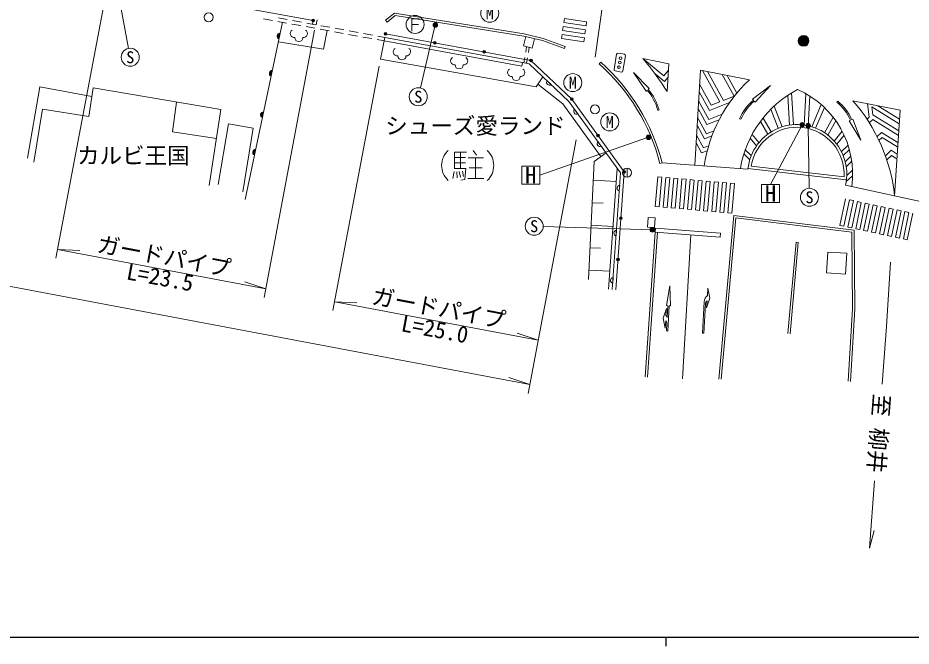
# Model space of a CAD drawing. Units: millimetres, scale not verified. Extents: x 40000 to 680000, y 20000 to 380000.
# Drawn here: x 196120 to 295208, y 204000 to 273706 of the extents above; entities that cross this region are included whole.
import ezdxf
from ezdxf.enums import TextEntityAlignment as Align

# ---------------------------------------------------------------- set-up
doc = ezdxf.new("R2010")
doc.units = ezdxf.units.MM
doc.header["$LTSCALE"] = 1000
for name, color, linetype, lineweight in [('M-BGD', 7, 'Continuous', 13), ('M-BGD-EXST', 7, 'Continuous', 13), ('M-BMK-HTXT', 7, 'Continuous', 13), ('M-BMK-SRVR', 3, 'Continuous', 13), ('M-STR-HTXT', 7, 'Continuous', 13), ('M-STR-STRC', 7, 'Continuous', 13), ('M-TTL-BAND', 7, 'Continuous', 25)]:
    doc.layers.add(name, color=color, linetype=linetype, lineweight=lineweight)
doc.styles.add('ＭＳ ゴシック', font='')
doc.styles.get('ＭＳ ゴシック').set_extended_font_data('MS Gothic')

msp = doc.modelspace()

# ---------------------------------------------------------------- hatches: boundary and pattern name
at = {"layer": 'M-BGD'}
for points in [[(228735, 273402, -0.41421), (228885, 273552, -0.41421), (229035, 273402, -1)], [(225214, 271984), (225084, 271372, -0.84072)], [(236764, 271931, -0.41421), (236914, 272081, -0.41421), (237064, 271931, -1)], [(242220, 270931, -0.41421), (242370, 271081, -0.41421), (242520, 270931, -1)], [(247706, 269926, -0.41421), (247856, 270076, -0.41421), (248006, 269926, -1)], [(252890, 268991, -0.41421), (253040, 269141, -0.41421), (253190, 268991, -1)], [(224344, 267866), (224214, 267253, -0.84072)], [(257405, 264676, -0.41421), (257555, 264826, -0.41421), (257705, 264676, -1)], [(223371, 263265), (223242, 262652, -0.84072)], [(260321, 260649, -0.41421), (260471, 260799, -0.41421), (260621, 260649, -1)], [(222494, 259112), (222365, 258499, -0.84072)], [(263238, 256623, -0.41421), (263388, 256773, -0.41421), (263538, 256623, -1)], [(262868, 251467, -0.41421), (263018, 251617, -0.41421), (263168, 251467, -1)], [(262541, 246890, -0.41421), (262691, 247040, -0.41421), (262841, 246890, -1)]]:
    msp.add_hatch(color=256, dxfattribs=at).paths.add_polyline_path(points)
at = {"layer": 'M-BMK-SRVR'}
msp.add_hatch(color=256, dxfattribs=at).paths.add_polyline_path([(282678, 271156, -1), (283878, 271156, -0.41421), (283278, 270556, -0.41421)])
at = {"layer": 'M-STR-HTXT'}
for points in [[(242209, 272790, -1), (242637, 273049, -0.41421), (242553, 272706, -0.41421)], [(283335, 261964, -1), (282896, 261725, -0.41421), (282996, 262064, -0.41421)], [(283602, 261559, -1), (283952, 261916, -0.41421), (283956, 261563, -0.41421)], [(266298, 260577, -1), (265859, 260338, -0.41421), (265959, 260677, -0.41421)], [(266332, 250373, -0.41421), (266686, 250359, -0.41421), (266672, 250005, -1)]]:
    msp.add_hatch(color=256, dxfattribs=at).paths.add_polyline_path(points)

# ---------------------------------------------------------------- linework, layer by layer
at = {"layer": 'M-BGD'}
for p, q in [((206127, 277572), (228885, 273402)), ((223368, 273600), (224352, 273419)), ((225017, 273704), (226001, 273524)), ((228821, 273003), (228908, 273542)), ((240690, 273605), (239815, 273605)), ((239815, 273605), (239815, 272230)), ((221317, 253543), (225473, 273214)), ((224942, 273311), (225926, 273131)), ((226516, 273023), (227499, 272843)), ((226591, 273416), (227575, 273236)), ((228090, 272734), (229073, 272554)), ((228165, 273127), (229149, 272947)), ((229216, 272939), (229303, 273479)), ((229739, 272839), (230722, 272659)), ((231312, 272551), (232296, 272370)), ((239815, 272980), (240565, 272980)), ((225084, 271372), (225214, 271984)), ((229663, 272446), (230647, 272266)), ((231237, 272158), (232221, 271977)), ((232811, 271869), (233795, 271689)), ((232886, 272262), (233870, 272082)), ((234385, 271581), (235368, 271401)), ((234460, 271974), (235444, 271794)), ((236034, 271685), (236841, 271537)), ((252215, 270585), (252459, 271620)), ((235959, 271293), (236763, 271145)), ((236763, 271145), (252025, 268348)), ((252215, 270585), (253177, 270358)), ((253177, 270358), (253422, 271393)), ((252548, 270496), (252450, 269902)), ((252844, 270447), (252746, 269853)), ((252025, 268348), (252097, 268742)), ((252351, 269310), (252253, 268716)), ((252647, 269261), (252549, 268667)), ((224214, 267253), (224344, 267866)), ((255279, 266298), (254826, 266731)), ((223242, 262652), (223371, 263265)), ((258235, 263056), (257868, 263563)), ((260836, 259463), (260469, 259970)), ((222365, 258499), (222494, 259112)), ((245869, 258794), (244557, 258794)), ((244557, 258794), (244557, 256999)), ((245213, 258794), (245213, 256999)), ((246615, 258974), (246992, 258482)), ((244557, 258220), (245787, 258220)), ((246074, 258187), (247754, 258187)), ((246901, 258187), (246901, 255876)), ((244525, 256663), (244369, 255900)), ((244557, 257614), (245779, 257614)), ((244557, 256999), (245828, 256999)), ((245074, 256663), (245205, 256015)), ((245426, 256704), (245541, 256122)), ((245828, 256999), (245688, 255778)), ((246197, 257073), (247631, 257073)), ((262613, 257010), (261652, 243589)), ((263695, 257028), (263695, 256028)), ((244811, 256622), (244861, 255941)), ((245688, 255778), (245270, 255704)), ((246049, 255876), (247803, 255876)), ((259932, 255684), (262510, 255562)), ((262834, 254498), (262879, 255122)), ((259814, 253187), (261042, 253129)), ((259695, 250690), (262152, 250573)), ((262478, 249514), (262522, 250138)), ((259577, 248192), (260745, 248137)), ((259459, 245695), (261795, 245585)), ((262102, 244277), (262147, 244901))]:
    msp.add_line(p, q, dxfattribs=at)
for points in [[(225016, 271048), (230042, 270231), (230422, 272307)], [(236841, 271537), (236355, 269107), (253617, 266067), (254368, 267168)], [(236841, 271537), (252097, 268742), (252853, 268617), (257253, 264412), (262978, 256506), (262051, 243560)], [(236914, 271931), (252166, 269136), (253040, 268991), (257555, 264676), (263388, 256623), (262450, 243532)], [(197176, 258138), (198569, 266046), (204318, 264964)], [(197908, 257681), (198855, 263592), (203976, 262778), (204470, 265930), (218647, 263528), (217354, 255122)], [(253814, 266356), (256578, 264163), (260803, 258316)], [(213704, 264365), (213279, 261065), (218153, 260315)], [(218332, 255205), (219484, 261939), (222223, 261470), (221087, 254418)], [(261370, 258726), (260030, 257757), (259412, 244696)]]:
    msp.add_lwpolyline(points, dxfattribs=at)
for centre, radius in [((217291, 273773), 500), ((228885, 273402), 150), ((240190, 272980), 1000), ((236914, 271931), 150), ((242370, 270931), 150), ((247856, 269926), 150), ((253040, 268991), 150), ((257555, 264676), 150), ((260127, 263546), 500), ((260471, 260649), 150), ((263695, 256528), 500), ((263388, 256623), 150), ((263018, 251467), 150), ((262691, 246890), 150)]:
    msp.add_circle(centre, radius, dxfattribs=at)
for centre, radius, start, end in [((225202, 271667), 318, 87.96105, 248.17878), ((226778, 271975), 450, 122.72029, 277.24592), ((227285, 271529), 450, 180, 360), ((227792, 271975), 450, 262.75408, 57.27971), ((238217, 269942), 450, 122.72029, 277.24592), ((239231, 269942), 450, 262.75408, 57.27971), ((238724, 269496), 450, 180, 360), ((244563, 268936), 450, 122.72029, 277.24592), ((245576, 268936), 450, 262.75408, 57.27971), ((224332, 267548), 318, 87.96105, 248.17878), ((245070, 268490), 450, 180, 360), ((250888, 267648), 450, 122.72029, 277.24592), ((251901, 267648), 450, 262.75408, 57.27971), ((251395, 267201), 450, 180, 360), ((255090, 266554), 318, 146.1928, 306.41053), ((223360, 262947), 318, 87.96105, 248.17878), ((258095, 263341), 318, 135.80263, 296.02036), ((260697, 259749), 318, 135.80263, 296.02036), ((222483, 258794), 318, 87.96105, 248.17878), ((245351, 257327), 2228, 131.69789, 228.01917), ((246628, 257319), 2282, 312.86378, 47.4164), ((262911, 254806), 318, 95.79506, 256.01279), ((262554, 249822), 318, 95.79506, 256.01279), ((262179, 244585), 318, 95.79506, 256.01279)]:
    msp.add_arc(centre, radius, start, end, dxfattribs=at)
at = {"layer": 'M-BGD-EXST'}
for centre in [(248467, 274214), (257679, 266518), (261777, 262160)]:
    msp.add_circle(centre, 1000, dxfattribs=at)
at = {"layer": 'M-BMK-HTXT'}
for p in [(291159, 222343), (291103, 216831)]:
    msp.add_line(p, (290573, 214866), dxfattribs=at)
at = {"layer": 'M-BMK-SRVR'}
msp.add_circle((283278, 271156), 600, dxfattribs=at)
at = {"layer": 'M-STR-HTXT'}
for p, q in [((206681, 279444), (208404, 270318)), ((205950, 276696), (200347, 247027)), ((242423, 272920), (240769, 265930)), ((229042, 272335), (223439, 242666)), ((236198, 268339), (231077, 241223)), ((283115, 261845), (279619, 255224)), ((283777, 261738), (283913, 254797)), ((252723, 232047), (258033, 260164)), ((266078, 260457), (254011, 256247)), ((266502, 250189), (254393, 250558)), ((200532, 248009), (223624, 243648)), ((200532, 248009), (202985, 247894)), ((223624, 243648), (221299, 244435)), ((231263, 242206), (253836, 237943)), ((231263, 242206), (233715, 242091)), ((253836, 237943), (251511, 238730)), ((252909, 233030), (250583, 233817))]:
    msp.add_line(p, q, dxfattribs=at)
msp.add_lwpolyline([(56731, 269698), (155329, 251458), (252909, 233030)], dxfattribs=at)
for centre in [(242423, 272920), (283115, 261845), (283777, 261738), (266078, 260457), (266502, 250189)]:
    msp.add_circle(centre, 250, dxfattribs=at)
at = {"layer": 'M-STR-STRC'}
for p, q in [((262754, 287942), (260153, 269332)), ((256741, 273638), (256677, 273193)), ((256741, 273638), (259215, 273283)), ((237069, 273238), (236911, 273432)), ((256613, 272748), (256549, 272302)), ((256613, 272748), (259087, 272392)), ((256677, 273193), (259151, 272837)), ((259215, 273283), (259151, 272837)), ((256485, 271857), (256421, 271411)), ((256485, 271857), (258959, 271501)), ((256549, 272302), (259023, 271946)), ((258959, 271501), (258895, 271056)), ((259087, 272392), (259023, 271946)), ((256421, 271411), (258895, 271056)), ((256763, 270301), (256848, 270536)), ((262249, 267985), (262532, 269662)), ((263395, 269668), (262704, 269785)), ((260602, 268619), (260787, 268788)), ((263235, 267819), (263518, 269495)), ((265436, 269200), (268341, 268616)), ((268129, 265519), (268341, 268616)), ((263062, 267696), (262372, 267812)), ((265815, 265568), (264401, 267641)), ((264401, 267641), (266163, 265854)), ((271217, 257358), (271832, 267914)), ((271832, 267914), (277263, 266822)), ((272056, 267869), (273972, 264375)), ((272633, 267753), (274394, 264541)), ((274235, 267431), (275568, 265000)), ((274812, 267315), (275880, 265366)), ((265931, 265663), (265815, 265568)), ((266162, 265853), (266047, 265758)), ((279617, 266200), (277608, 264695)), ((277910, 264360), (279617, 266200)), ((274394, 264541), (275568, 265000)), ((277609, 264694), (277709, 264583)), ((281715, 261805), (281515, 265103)), ((282163, 261857), (281948, 265380)), ((283331, 261819), (283534, 265286)), ((283777, 261738), (283970, 265026)), ((277809, 264472), (277910, 264360)), ((280885, 261607), (279999, 263905)), ((285242, 264080), (284187, 261629)), ((285593, 263758), (284600, 261451)), ((286968, 264357), (287070, 264467)), ((288729, 264517), (293976, 263463)), ((290556, 262680), (290352, 264191)), ((290855, 263830), (293881, 261952)), ((290975, 262939), (290855, 263830)), ((291498, 263961), (293913, 262462)), ((267101, 263446), (267245, 263491)), ((279678, 261049), (278779, 262594)), ((280463, 261452), (279648, 263565)), ((286554, 262695), (285608, 260957)), ((290314, 262454), (290556, 262680)), ((290975, 262939), (293831, 261166)), ((293375, 253964), (293976, 263463)), ((276321, 262455), (276186, 262521)), ((279304, 260796), (278483, 262209)), ((286850, 262297), (285976, 260691)), ((288475, 262354), (288339, 262289)), ((288339, 262289), (289614, 260128)), ((288746, 262482), (288611, 262419)), ((289614, 260128), (288747, 262483)), ((278329, 259872), (277571, 260776)), ((287570, 261117), (286668, 260042)), ((287787, 260675), (286959, 259689)), ((278050, 259504), (277347, 260343)), ((277468, 258422), (276811, 259078)), ((288213, 259588), (287468, 258876)), ((288358, 259104), (287667, 258443)), ((277303, 257951), (276651, 258602)), ((288531, 258360), (287905, 257715)), ((288622, 257808), (288012, 257180)), ((267345, 257564), (267588, 257627)), ((267588, 257627), (277102, 256923)), ((288036, 255752), (277106, 256992)), ((287763, 256085), (277447, 257255)), ((288069, 256210), (288709, 256796)), ((266810, 252785), (267099, 256072)), ((267099, 256072), (267547, 256033)), ((267258, 252745), (267547, 256033)), ((267706, 252706), (267996, 255993)), ((267996, 255993), (268444, 255954)), ((268154, 252666), (268444, 255954)), ((268603, 252627), (268892, 255914)), ((268892, 255914), (269340, 255875)), ((269051, 252587), (269340, 255875)), ((269499, 252548), (269789, 255835)), ((269789, 255835), (270237, 255796)), ((269947, 252508), (270237, 255796)), ((270396, 252469), (270685, 255756)), ((270685, 255756), (271134, 255717)), ((270844, 252429), (271134, 255717)), ((271292, 252390), (271582, 255677)), ((271582, 255677), (272030, 255638)), ((288009, 255545), (288713, 256189)), ((271740, 252350), (272030, 255638)), ((272189, 252311), (272478, 255598)), ((272478, 255598), (272927, 255559)), ((272637, 252271), (272927, 255559)), ((273085, 252232), (273375, 255519)), ((273375, 255519), (273823, 255480)), ((273533, 252192), (273823, 255480)), ((273982, 252153), (274271, 255440)), ((274271, 255440), (274720, 255401)), ((274430, 252113), (274720, 255401)), ((274878, 252074), (275168, 255361)), ((275168, 255361), (275616, 255322)), ((275327, 252034), (275616, 255322)), ((287933, 255144), (300977, 252316)), ((266810, 252785), (267258, 252745)), ((267706, 252706), (268154, 252666)), ((287299, 250676), (287921, 253611)), ((287739, 250583), (288361, 253518)), ((288179, 250490), (288801, 253425)), ((288361, 253518), (288801, 253425)), ((288620, 250397), (289241, 253332)), ((289060, 250303), (289681, 253238)), ((289241, 253332), (289681, 253238)), ((289500, 250210), (290122, 253145)), ((289940, 250117), (290562, 253052)), ((290122, 253145), (290562, 253052)), ((290381, 250024), (291002, 252959)), ((290821, 249931), (291442, 252865)), ((291002, 252959), (291442, 252865)), ((291261, 249837), (291883, 252772)), ((291701, 249744), (292323, 252679)), ((291883, 252772), (292323, 252679)), ((268603, 252627), (269051, 252587)), ((269499, 252548), (269947, 252508)), ((270396, 252469), (270844, 252429)), ((271292, 252390), (271740, 252350)), ((272189, 252311), (272637, 252271)), ((273085, 252232), (273533, 252192)), ((273882, 233635), (275537, 251788)), ((273982, 252153), (274430, 252113)), ((274878, 252074), (275327, 252034)), ((275537, 251788), (288894, 250138)), ((292142, 249651), (292763, 252586)), ((292582, 249558), (293203, 252493)), ((292763, 252586), (293203, 252493)), ((293022, 249464), (293644, 252399)), ((293462, 249371), (294084, 252306)), ((293644, 252399), (294084, 252306)), ((293903, 249278), (294524, 252213)), ((294343, 249185), (294964, 252120)), ((294524, 252213), (294964, 252120)), ((294783, 249091), (295405, 252026)), ((274131, 233613), (275763, 251508)), ((275763, 251508), (288646, 249917)), ((265707, 233861), (266810, 249938)), ((265956, 233844), (267059, 249918)), ((266810, 249938), (274031, 249361)), ((274031, 249361), (274067, 249809)), ((287299, 250676), (287739, 250583)), ((288179, 250490), (288620, 250397)), ((288646, 249917), (288698, 241441)), ((288894, 250138), (288948, 241434)), ((289060, 250303), (289500, 250210)), ((289940, 250117), (290381, 250024)), ((290821, 249931), (291261, 249837)), ((291701, 249744), (292142, 249651)), ((269836, 233670), (270766, 249622)), ((281544, 238688), (282444, 248821)), ((281793, 238666), (282693, 248799)), ((282444, 248821), (282693, 248799)), ((292582, 249558), (293022, 249464)), ((293462, 249371), (293903, 249278)), ((294343, 249185), (294783, 249091)), ((288698, 241441), (288214, 233390)), ((288948, 241434), (288464, 233375))]:
    msp.add_line(p, q, dxfattribs=at)
for points in [[(236911, 273432), (237899, 274238), (252278, 271920), (254404, 271418), (256848, 270536)], [(237069, 273238), (237970, 273973), (252229, 271674), (254333, 271178), (256763, 270301)], [(265436, 269200), (267774, 267281), (268293, 267915)], [(266810, 267490), (267836, 266648), (268240, 267141)], [(271741, 266363), (273033, 264008), (273972, 264375)], [(271692, 265517), (272828, 263445), (275077, 264325)], [(271583, 263652), (272562, 261867), (273900, 262391)], [(271633, 264498), (272767, 262430), (274234, 263005)], [(271524, 262634), (272501, 260852), (273337, 261180)], [(271475, 261788), (272296, 260289), (273111, 260608)], [(290563, 262070), (290945, 262428), (293799, 260657)], [(271410, 260674), (272171, 259286), (272747, 259511)], [(291434, 260532), (291932, 260999), (293749, 259871)], [(271361, 259828), (271967, 258723), (272598, 258970)], [(291642, 260110), (291988, 260434), (293717, 259361)], [(292349, 258416), (292982, 259009), (293668, 258583)], [(292511, 257951), (293038, 258445), (293635, 258074)], [(266810, 249938), (266840, 250387), (274067, 249809)], [(291983, 233067), (292458, 239470), (292909, 246592)], [(268153, 240468), (268229, 241766), (268079, 241775), (268432, 243958), (268529, 241748), (268379, 241757), (268216, 238962), (268066, 238971), (268117, 239840)], [(272603, 242913), (272650, 243712), (272885, 242596), (272522, 241516), (272568, 242314)], [(272398, 241967), (272209, 238729), (272059, 238738), (272262, 242218)], [(267980, 240077), (267934, 239279), (267698, 240394), (268062, 241475), (268015, 240676)]]:
    msp.add_lwpolyline(points, dxfattribs=at)
for points in [[(252011, 255247), (254011, 255247), (254011, 257247), (252011, 257247)], [(278619, 253224), (280619, 253224), (280619, 255224), (278619, 255224)], [(266034, 251562), (266799, 251511), (266728, 250447), (265963, 250498)], [(285957, 247726), (288087, 247584), (287934, 245276), (285804, 245418)]]:
    msp.add_lwpolyline(points, close=True, dxfattribs=at)
for centre, radius in [((208589, 269335), 1000), ((262883, 268740), 150), ((262966, 269233), 150), ((262800, 268247), 150), ((240539, 264957), 1000), ((283932, 253797), 1000), ((253393, 250589), 1000)]:
    msp.add_circle(centre, radius, dxfattribs=at)
for centre, radius, start, end in [((262679, 269637), 150, 80.42868, 170.42868), ((263370, 269520), 150, 350.42868, 80.42868), ((245768, 251986), 22287, 14.49448, 48.27034), ((245768, 251986), 22537, 14.49448, 48.27034), ((245768, 251986), 26137, 31.18114, 41.1938), ((262397, 267960), 150, 170.42868, 260.42868), ((263087, 267844), 150, 260.42868, 350.42868), ((288312, 254947), 16221, 132.93576, 171.72715), ((261870, 262101), 5402, 14.42528, 41.25488), ((261870, 262101), 5552, 14.50343, 41.20159), ((288312, 254947), 12221, 117.8742, 170.40094), ((278558, 256430), 10158, 351.88154, 66.56177), ((281293, 260344), 5552, 130.21248, 156.91063), ((281293, 260344), 5402, 130.15918, 156.98879), ((283523, 260196), 5402, 23.54357, 50.37318), ((283523, 260196), 5552, 23.59687, 50.29502), ((274521, 251963), 18961, 6.05705, 41.46205), ((282571, 256372), 5500, 347.09845, 174.24789), ((282571, 256372), 5200, 356.83662, 170.2219), ((273261, 242160), 1000, 131.0909, 176.6639), ((272897, 241937), 500, 131.0909, 176.6639), ((267632, 239719), 500, 14.00594, 45.77894), ((267257, 240024), 1000, 26.35304, 40.71455)]:
    msp.add_arc(centre, radius, start, end, dxfattribs=at)
at = {"layer": 'M-TTL-BAND'}
for p, q in [((40000, 205000), (579000, 205000)), ((268000, 205000), (268000, 204000))]:
    msp.add_line(p, q, dxfattribs=at)

# ---------------------------------------------------------------- texts
at = {"layer": 'M-BGD-EXST', "style": 'ＭＳ ゴシック'}
for p in [(248467, 274214), (257679, 266518), (261777, 262160)]:
    msp.add_text('M', height=1320, dxfattribs=at).set_placement(p, align=Align.MIDDLE_CENTER)
at = {"layer": 'M-BMK-HTXT', "style": 'ＭＳ ゴシック'}
for s, p in [('シューズ愛ランド', (246873, 261737)), ('カルビ王国', (208932, 258433))]:
    msp.add_text(s, height=1833, dxfattribs=at).set_placement(p, align=Align.MIDDLE_CENTER)
msp.add_text('至 柳井', height=1833, rotation=265.516, dxfattribs=at).set_placement((291298, 223239), align=Align.MIDDLE_RIGHT)
at = {"layer": 'M-STR-HTXT', "style": 'ＭＳ ゴシック'}
for p in [(212078, 245829), (242550, 240074)]:
    msp.add_text('ガードパイプ', height=1833, rotation=349.306, dxfattribs=at).set_placement(p, align=Align.BOTTOM_CENTER)
for s, p in [('L=23.5', (212078, 245829)), ('L=25.0', (242550, 240074))]:
    msp.add_text(s, height=1833, rotation=349.519, dxfattribs=at).set_placement(p, align=Align.TOP_CENTER)
at = {"layer": 'M-STR-STRC', "style": 'ＭＳ ゴシック'}
for s, height, p in [('S', 1320, (208589, 269335)), ('S', 1320, (240539, 264957)), ('H', 1833, (253011, 256247)), ('H', 1833, (279619, 254224)), ('S', 1320, (283932, 253797)), ('S', 1320, (253393, 250589))]:
    msp.add_text(s, height=height, dxfattribs=at).set_placement(p, align=Align.MIDDLE_CENTER)

doc.saveas('drawing.dxf')
